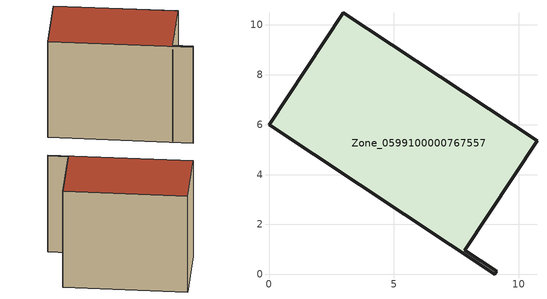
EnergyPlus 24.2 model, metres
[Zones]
Zone_0599100000767557
 floor ground (C_G): 0,5.99 2.98,10.49 10.74,5.35 7.84,0.97 9.13,0.12 9.04,0 z1.64
 wall outside (C_F): 2.98,10.49 0,5.99 9.04,0 9.13,0.12 7.84,0.97 10.74,5.35 2.98,10.49 z1.64:9.82
 roof outside (C_R): 0,5.99 9.04,0 9.13,0.12 7.84,0.97 10.74,5.35 2.98,10.49 z9.82
[BUILDING]
Pand.0599100000767557: North Axis=0; Terrain=City; Loads Convergence Tolerance Value=0.04; Temperature Convergence Tolerance Value=0.4; Solar Distribution=FullExterior; Maximum Number of Warmup Days=25; Minimum Number of Warmup Days=1
[Site:Location]
Rotterdam.The.Hague.AP_ZH_NLD Design_Conditions: Latitude=51.96; Longitude=4.45; Time Zone=1; Elevation=-4.5
[SITE:GROUNDTEMPERATURE:BUILDINGSURFACE]
18, 18, 18, 18, 18, 18, 18, 18, 18, 18, 18, 18
[MATERIAL] Thermal Absorptance=0.9; Solar Absorptance=0.7; Visible Absorptance=0.7
Name | Roughness | Thickness | Conductivity | Density | Specific Heat
G.TI.2006-2014 | MediumSmooth | 0.15 | 0.06 | 540 | 1210
F.TI.2006-2014 | Rough | 0.3 | 0.12 | 1920 | 840
R.TI.2006-2014 | MediumRough | 0.2 | 0.08 | 1500 | 1000
[CONSTRUCTION]
C_G: G.TI.2006-2014
C_F: F.TI.2006-2014
C_R: R.TI.2006-2014
[ZONE]
Zone_0599100000767557: Type=1; Multiplier=1; Ceiling Height=Autocalculate; Volume=Autocalculate; Floor Area=autocalculate; Part of Total Floor Area=Yes
[ZONEINFILTRATION:DESIGNFLOWRATE]
Infil_Zone_0599100000767557: Zone or ZoneList or Space or SpaceList=Zone_0599100000767557; Schedule=AlwaysOn; Design Flow Rate Calculation Method=Flow/Area; Flow Rate per Floor Area=0.0015; Constant Term Coefficient=1; Temperature Term Coefficient=0; Velocity Term Coefficient=0; Velocity Squared Term Coefficient=0
[HVACTEMPLATE:ZONE:IDEALLOADSAIRSYSTEM]
Zone_0599100000767557: Maximum Heating Supply Air Temperature=50; Minimum Cooling Supply Air Temperature=13; Maximum Heating Supply Air Humidity Ratio=0.0156; Minimum Cooling Supply Air Humidity Ratio=0.0077; Heating Limit=NoLimit; Cooling Limit=NoLimit; Dehumidification Control Type=ConstantSensibleHeatRatio; Cooling Sensible Heat Ratio=0.7; Dehumidification Setpoint=60; Humidification Control Type=None; Humidification Setpoint=30; Outdoor Air Method=None; Outdoor Air Flow Rate per Person=0.00944; Outdoor Air Flow Rate per Zone Floor Area=0; Outdoor Air Flow Rate per Zone=0; Demand Controlled Ventilation Type=None; Outdoor Air Economizer Type=NoEconomizer; Heat Recovery Type=None; Sensible Heat Recovery Effectiveness=0.7; Latent Heat Recovery Effectiveness=0.65
[ZONECONTROL:THERMOSTAT]
ThermostatControl_Zone_0599100000767557: Zone or ZoneList=Zone_0599100000767557; Control Type Schedule=DualSetpointControlType; Control 1=Thermostat_Zone_0599100000767557; Temperature Difference Between Cutout And Setpoint=0
[THERMOSTATSETPOINT:DUALSETPOINT]
Thermostat_Zone_0599100000767557: Heating Setpoint Temperature Schedule=HeatingSetpoint_Zone_0599100000767557; Cooling Setpoint Temperature Schedule=CoolingSetpoint_Zone_0599100000767557
[SCHEDULE:COMPACT]
HeatingSetpoint_Zone_0599100000767557: Through: 12/31, For: AllDays, Until: 24:00, 21
CoolingSetpoint_Zone_0599100000767557: Through: 12/31, For: AllDays, Until: 24:00, 24
DualSetpointControlType: Through: 12/31, For: AllDays, Until: 24:00, 4
AlwaysOn: Through: 12/31, For: AllDays, Until: 24:00, 1
